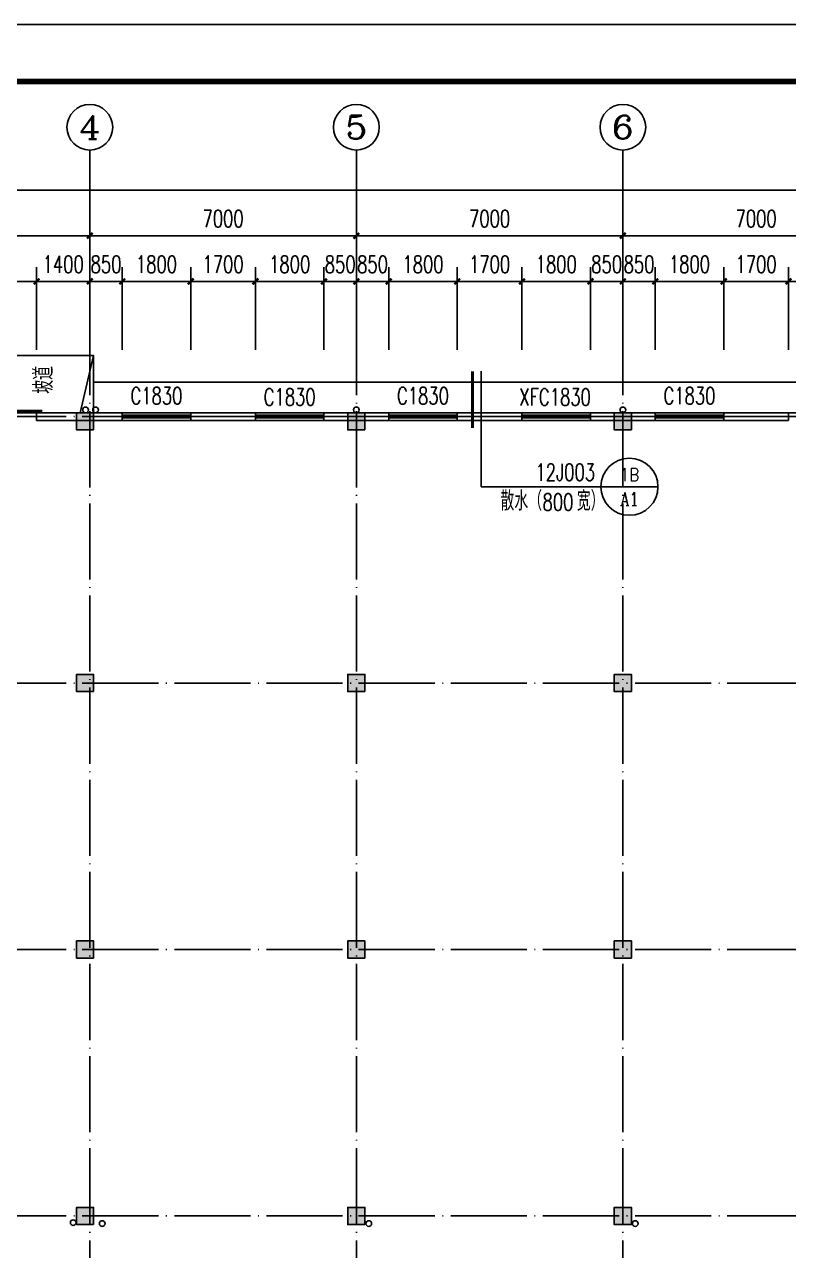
# Model space of a CAD drawing. Extents: x -4747 to 1060961, y -766984 to 396631.
# Drawn here: x 497830 to 517895, y 13431 to 45636 of the extents above; entities that cross this region are included whole.
import ezdxf
from ezdxf.enums import TextEntityAlignment as Align

# ---------------------------------------------------------------- set-up
doc = ezdxf.new("R2010")
doc.units = 0
doc.header["$LTSCALE"] = 1000
doc.header["$MEASUREMENT"] = 0
doc.linetypes.add('DOTE', pattern=[2.42, 2, -0.2, 0.02, -0.2])
doc.layers.get('0').update_dxf_attribs({"linetype": 'CONTINUOUS'})
doc.layers.get('DEFPOINTS').update_dxf_attribs({"linetype": 'CONTINUOUS'})
for name, color, linetype in [('AXIS', 3, 'CONTINUOUS'), ('AXIS_TEXT', 7, 'CONTINUOUS'), ('DIM_IDEN', 3, 'CONTINUOUS'), ('DIM_SYMB', 3, 'CONTINUOUS'), ('DOTE', 1, 'DOTE'), ('PUB_DIM', 3, 'CONTINUOUS'), ('PUB_TEXT', 7, 'CONTINUOUS'), ('PUB_TITLE', 4, 'CONTINUOUS'), ('WALL', 6, 'CONTINUOUS'), ('WINDOW', 4, 'CONTINUOUS'), ('WINDOW_TEXT', 7, 'CONTINUOUS'), ('剖面填充', 147, 'CONTINUOUS'), ('屋面', 4, 'CONTINUOUS'), ('散水', 2, 'CONTINUOUS'), ('柱', 2, 'CONTINUOUS'), ('柱涂实', 54, 'CONTINUOUS'), ('立面轮廓线', 3, 'CONTINUOUS'), ('雨水管', 2, 'CONTINUOUS'), ('面积计算', 7, 'CONTINUOUS')]:
    doc.layers.add(name, color=color, linetype=linetype)
doc.styles.add('_TCH_AXIS', font='COMPLEX', dxfattribs={"bigfont": 'GBCBIG'})
doc.styles.add('_TCH_DIM', font='SIMPLEX', dxfattribs={"bigfont": 'GBCBIG'})
doc.styles.add('_TCH_LABEL', font='COMPLEX', dxfattribs={"bigfont": 'GBCBIG'})
doc.styles.add('_TCH_WINDOW', font='SIMPLEX', dxfattribs={"height": 3.5, "bigfont": 'GBCBIG'})
doc.styles.add('COMPLEX', font='complex_.ttf')
doc.styles.add('DIM_FONT', font='SIMPLEX', dxfattribs={"width": 0.7, "bigfont": 'GBCBIG'})
doc.dimstyles.new('DIMN150', dxfattribs={"dimscale": 1.5, "dimtxt": 300, "dimasz": 100, "dimexe": 250, "dimexo": 300, "dimgap": 150, "dimtad": 1, "dimdec": 0, "dimzin": 0, "dimtxsty": 'DIM_FONT', "dimblk": 'ARCHTICK', "dimcen": 0.09, "dimclrt": 7, "dimazin": 3, "dimtfac": 1, "dimtdec": 0, "dimtix": 1, "dimtmove": 0, "dimatfit": 3, "dimtolj": 1, "dimtzin": 0})

# ---------------------------------------------------------------- blocks, each defined once
blk = doc.blocks.new('A$C22EA1380')
at = {"layer": '柱涂实'}
for points in [[(21200, 41750), (21200, 42200), (20750, 42200), (20750, 41750)], [(28325, 41750), (28325, 42200), (27875, 42200), (27875, 41750)], [(35325, 41750), (35325, 42200), (34875, 42200), (34875, 41750)], [(21200, 34875), (21200, 35325), (20750, 35325), (20750, 34875)], [(28325, 34875), (28325, 35325), (27875, 35325), (27875, 34875)], [(35325, 34875), (35325, 35325), (34875, 35325), (34875, 34875)], [(21200, 27875), (21200, 28325), (20750, 28325), (20750, 27875)], [(28325, 27875), (28325, 28325), (27875, 28325), (27875, 27875)], [(35325, 27875), (35325, 28325), (34875, 28325), (34875, 27875)], [(21200, 20875), (21200, 21325), (20750, 21325), (20750, 20875)], [(28325, 20875), (28325, 21325), (27875, 21325), (27875, 20875)], [(35325, 20875), (35325, 21325), (34875, 21325), (34875, 20875)]]:
    blk.add_hatch(color=256, dxfattribs=at).paths.add_polyline_path(points)
at = {"layer": '柱'}
for points in [[(21200, 41750), (21200, 42200), (20750, 42200), (20750, 41750)], [(28325, 41750), (28325, 42200), (27875, 42200), (27875, 41750)], [(35325, 41750), (35325, 42200), (34875, 42200), (34875, 41750)], [(21200, 34875), (21200, 35325), (20750, 35325), (20750, 34875)], [(28325, 34875), (28325, 35325), (27875, 35325), (27875, 34875)], [(35325, 34875), (35325, 35325), (34875, 35325), (34875, 34875)], [(21200, 27875), (21200, 28325), (20750, 28325), (20750, 27875)], [(28325, 27875), (28325, 28325), (27875, 28325), (27875, 27875)], [(35325, 27875), (35325, 28325), (34875, 28325), (34875, 27875)], [(21200, 20875), (21200, 21325), (20750, 21325), (20750, 20875)], [(28325, 20875), (28325, 21325), (27875, 21325), (27875, 20875)], [(35325, 20875), (35325, 21325), (34875, 21325), (34875, 20875)]]:
    blk.add_lwpolyline(points, close=True, dxfattribs=at)
at = {"layer": '柱涂实', "linetype": 'CONTINUOUS'}
for points in [[(21200, 41750), (21200, 42200), (20750, 42200), (20750, 41750)], [(28325, 41750), (28325, 42200), (27875, 42200), (27875, 41750)], [(35325, 41750), (35325, 42200), (34875, 42200), (34875, 41750)], [(21200, 34875), (21200, 35325), (20750, 35325), (20750, 34875)], [(28325, 34875), (28325, 35325), (27875, 35325), (27875, 34875)], [(35325, 34875), (35325, 35325), (34875, 35325), (34875, 34875)], [(21200, 27875), (21200, 28325), (20750, 28325), (20750, 27875)], [(28325, 27875), (28325, 28325), (27875, 28325), (27875, 27875)], [(35325, 27875), (35325, 28325), (34875, 28325), (34875, 27875)], [(21200, 20875), (21200, 21325), (20750, 21325), (20750, 20875)], [(28325, 20875), (28325, 21325), (27875, 21325), (27875, 20875)], [(35325, 20875), (35325, 21325), (34875, 21325), (34875, 20875)]]:
    blk.add_lwpolyline(points, close=True, dxfattribs=at)
blk = doc.blocks.new('_ARCHTICK')
at = {"color": 0, "linetype": 'BYBLOCK', "const_width": 0.4}
blk.add_lwpolyline([(-0.5, -0.5), (0.5, 0.5)], dxfattribs=at)
blk = doc.blocks.new('*D1374')
at = {"layer": 'DEFPOINTS', "color": 0}
for p in [(498145, 38887), (493945, 36637), (498145, 36637)]:
    blk.add_point(p, dxfattribs=at)
at = {"layer": 'PUB_DIM', "color": 0}
for p, q in [((493945, 37087), (493945, 39262)), ((498145, 37087), (498145, 39262)), ((493945, 38887), (498145, 38887))]:
    blk.add_line(p, q, dxfattribs=at)
at = {"layer": 'PUB_DIM', "color": 0, "xscale": 150, "yscale": 150, "zscale": 150, "rotation": 180}
blk.add_blockref('_ARCHTICK', (493945, 38887), dxfattribs=at)
at = {"layer": 'PUB_DIM', "color": 0, "xscale": 150, "yscale": 150, "zscale": 150}
blk.add_blockref('_ARCHTICK', (498145, 38887), dxfattribs=at)
at = {"layer": 'PUB_DIM', "color": 7, "insert": (496045, 39337), "char_height": 450, "attachment_point": 5, "style": 'DIM_FONT'}
blk.add_mtext('\\A1;4200', dxfattribs=at)
blk = doc.blocks.new('*D1375')
at = {"layer": 'DEFPOINTS', "color": 0}
for p in [(499545, 38887), (498145, 36637), (499545, 36637)]:
    blk.add_point(p, dxfattribs=at)
at = {"layer": 'PUB_DIM', "color": 0}
for p, q in [((498145, 37087), (498145, 39262)), ((499545, 37087), (499545, 39262)), ((498145, 38887), (497995, 38887)), ((498145, 38887), (499545, 38887)), ((499545, 38887), (499695, 38887))]:
    blk.add_line(p, q, dxfattribs=at)
at = {"layer": 'PUB_DIM', "color": 0, "xscale": 150, "yscale": 150, "zscale": 150}
blk.add_blockref('_ARCHTICK', (498145, 38887), dxfattribs=at)
at = {"layer": 'PUB_DIM', "color": 0, "xscale": 150, "yscale": 150, "zscale": 150, "rotation": 180}
blk.add_blockref('_ARCHTICK', (499545, 38887), dxfattribs=at)
at = {"layer": 'PUB_DIM', "color": 7, "insert": (498845, 39337), "char_height": 450, "attachment_point": 5, "style": 'DIM_FONT'}
blk.add_mtext('\\A1;1400', dxfattribs=at)
blk = doc.blocks.new('*D1376')
at = {"layer": 'DEFPOINTS', "color": 0}
for p in [(500395, 38887), (499545, 36637), (500395, 36637)]:
    blk.add_point(p, dxfattribs=at)
at = {"layer": 'PUB_DIM', "color": 0}
for p, q in [((499545, 37087), (499545, 39262)), ((500395, 37087), (500395, 39262)), ((499545, 38887), (499395, 38887)), ((499545, 38887), (500395, 38887)), ((500395, 38887), (500545, 38887))]:
    blk.add_line(p, q, dxfattribs=at)
at = {"layer": 'PUB_DIM', "color": 0, "xscale": 150, "yscale": 150, "zscale": 150}
blk.add_blockref('_ARCHTICK', (499545, 38887), dxfattribs=at)
at = {"layer": 'PUB_DIM', "color": 0, "xscale": 150, "yscale": 150, "zscale": 150, "rotation": 180}
blk.add_blockref('_ARCHTICK', (500395, 38887), dxfattribs=at)
at = {"layer": 'PUB_DIM', "color": 7, "insert": (499970, 39337), "char_height": 450, "attachment_point": 5, "style": 'DIM_FONT'}
blk.add_mtext('\\A1;850', dxfattribs=at)
blk = doc.blocks.new('*D1377')
at = {"layer": 'DEFPOINTS', "color": 0}
for p in [(502195, 38887), (500395, 36637), (502195, 36637)]:
    blk.add_point(p, dxfattribs=at)
at = {"layer": 'PUB_DIM', "color": 0}
for p, q in [((500395, 37087), (500395, 39262)), ((502195, 37087), (502195, 39262)), ((500395, 38887), (502195, 38887))]:
    blk.add_line(p, q, dxfattribs=at)
at = {"layer": 'PUB_DIM', "color": 0, "xscale": 150, "yscale": 150, "zscale": 150, "rotation": 180}
blk.add_blockref('_ARCHTICK', (500395, 38887), dxfattribs=at)
at = {"layer": 'PUB_DIM', "color": 0, "xscale": 150, "yscale": 150, "zscale": 150}
blk.add_blockref('_ARCHTICK', (502195, 38887), dxfattribs=at)
at = {"layer": 'PUB_DIM', "color": 7, "insert": (501295, 39337), "char_height": 450, "attachment_point": 5, "style": 'DIM_FONT'}
blk.add_mtext('\\A1;1800', dxfattribs=at)
blk = doc.blocks.new('*D1378')
at = {"layer": 'DEFPOINTS', "color": 0}
for p in [(503895, 38887), (502195, 36637), (503895, 36637)]:
    blk.add_point(p, dxfattribs=at)
at = {"layer": 'PUB_DIM', "color": 0}
for p, q in [((502195, 37087), (502195, 39262)), ((503895, 37087), (503895, 39262)), ((502195, 38887), (503895, 38887))]:
    blk.add_line(p, q, dxfattribs=at)
at = {"layer": 'PUB_DIM', "color": 0, "xscale": 150, "yscale": 150, "zscale": 150, "rotation": 180}
blk.add_blockref('_ARCHTICK', (502195, 38887), dxfattribs=at)
at = {"layer": 'PUB_DIM', "color": 0, "xscale": 150, "yscale": 150, "zscale": 150}
blk.add_blockref('_ARCHTICK', (503895, 38887), dxfattribs=at)
at = {"layer": 'PUB_DIM', "color": 7, "insert": (503045, 39337), "char_height": 450, "attachment_point": 5, "style": 'DIM_FONT'}
blk.add_mtext('\\A1;1700', dxfattribs=at)
blk = doc.blocks.new('*D1379')
at = {"layer": 'DEFPOINTS', "color": 0}
for p in [(505695, 38887), (503895, 36637), (505695, 36637)]:
    blk.add_point(p, dxfattribs=at)
at = {"layer": 'PUB_DIM', "color": 0}
for p, q in [((503895, 37087), (503895, 39262)), ((505695, 37087), (505695, 39262)), ((503895, 38887), (505695, 38887))]:
    blk.add_line(p, q, dxfattribs=at)
at = {"layer": 'PUB_DIM', "color": 0, "xscale": 150, "yscale": 150, "zscale": 150, "rotation": 180}
blk.add_blockref('_ARCHTICK', (503895, 38887), dxfattribs=at)
at = {"layer": 'PUB_DIM', "color": 0, "xscale": 150, "yscale": 150, "zscale": 150}
blk.add_blockref('_ARCHTICK', (505695, 38887), dxfattribs=at)
at = {"layer": 'PUB_DIM', "color": 7, "insert": (504795, 39337), "char_height": 450, "attachment_point": 5, "style": 'DIM_FONT'}
blk.add_mtext('\\A1;1800', dxfattribs=at)
blk = doc.blocks.new('*D1380')
at = {"layer": 'DEFPOINTS', "color": 0}
for p in [(506545, 38887), (505695, 36637), (506545, 36637)]:
    blk.add_point(p, dxfattribs=at)
at = {"layer": 'PUB_DIM', "color": 0}
for p, q in [((505695, 37087), (505695, 39262)), ((506545, 37087), (506545, 39262)), ((505695, 38887), (505545, 38887)), ((505695, 38887), (506545, 38887)), ((506545, 38887), (506695, 38887))]:
    blk.add_line(p, q, dxfattribs=at)
at = {"layer": 'PUB_DIM', "color": 0, "xscale": 150, "yscale": 150, "zscale": 150}
blk.add_blockref('_ARCHTICK', (505695, 38887), dxfattribs=at)
at = {"layer": 'PUB_DIM', "color": 0, "xscale": 150, "yscale": 150, "zscale": 150, "rotation": 180}
blk.add_blockref('_ARCHTICK', (506545, 38887), dxfattribs=at)
at = {"layer": 'PUB_DIM', "color": 7, "insert": (506120, 39337), "char_height": 450, "attachment_point": 5, "style": 'DIM_FONT'}
blk.add_mtext('\\A1;850', dxfattribs=at)
blk = doc.blocks.new('*D1381')
at = {"layer": 'DEFPOINTS', "color": 0}
for p in [(507395, 38887), (506545, 36637), (507395, 36637)]:
    blk.add_point(p, dxfattribs=at)
at = {"layer": 'PUB_DIM', "color": 0}
for p, q in [((506545, 37087), (506545, 39262)), ((507395, 37087), (507395, 39262)), ((506545, 38887), (506395, 38887)), ((506545, 38887), (507395, 38887)), ((507395, 38887), (507545, 38887))]:
    blk.add_line(p, q, dxfattribs=at)
at = {"layer": 'PUB_DIM', "color": 0, "xscale": 150, "yscale": 150, "zscale": 150}
blk.add_blockref('_ARCHTICK', (506545, 38887), dxfattribs=at)
at = {"layer": 'PUB_DIM', "color": 0, "xscale": 150, "yscale": 150, "zscale": 150, "rotation": 180}
blk.add_blockref('_ARCHTICK', (507395, 38887), dxfattribs=at)
at = {"layer": 'PUB_DIM', "color": 7, "insert": (506970, 39337), "char_height": 450, "attachment_point": 5, "style": 'DIM_FONT'}
blk.add_mtext('\\A1;850', dxfattribs=at)
blk = doc.blocks.new('*D1382')
at = {"layer": 'DEFPOINTS', "color": 0}
for p in [(509195, 38887), (507395, 36637), (509195, 36637)]:
    blk.add_point(p, dxfattribs=at)
at = {"layer": 'PUB_DIM', "color": 0}
for p, q in [((507395, 37087), (507395, 39262)), ((509195, 37087), (509195, 39262)), ((507395, 38887), (509195, 38887))]:
    blk.add_line(p, q, dxfattribs=at)
at = {"layer": 'PUB_DIM', "color": 0, "xscale": 150, "yscale": 150, "zscale": 150, "rotation": 180}
blk.add_blockref('_ARCHTICK', (507395, 38887), dxfattribs=at)
at = {"layer": 'PUB_DIM', "color": 0, "xscale": 150, "yscale": 150, "zscale": 150}
blk.add_blockref('_ARCHTICK', (509195, 38887), dxfattribs=at)
at = {"layer": 'PUB_DIM', "color": 7, "insert": (508295, 39337), "char_height": 450, "attachment_point": 5, "style": 'DIM_FONT'}
blk.add_mtext('\\A1;1800', dxfattribs=at)
blk = doc.blocks.new('*D1383')
at = {"layer": 'DEFPOINTS', "color": 0}
for p in [(510895, 38887), (509195, 36637), (510895, 36637)]:
    blk.add_point(p, dxfattribs=at)
at = {"layer": 'PUB_DIM', "color": 0}
for p, q in [((509195, 37087), (509195, 39262)), ((510895, 37087), (510895, 39262)), ((509195, 38887), (510895, 38887))]:
    blk.add_line(p, q, dxfattribs=at)
at = {"layer": 'PUB_DIM', "color": 0, "xscale": 150, "yscale": 150, "zscale": 150, "rotation": 180}
blk.add_blockref('_ARCHTICK', (509195, 38887), dxfattribs=at)
at = {"layer": 'PUB_DIM', "color": 0, "xscale": 150, "yscale": 150, "zscale": 150}
blk.add_blockref('_ARCHTICK', (510895, 38887), dxfattribs=at)
at = {"layer": 'PUB_DIM', "color": 7, "insert": (510045, 39337), "char_height": 450, "attachment_point": 5, "style": 'DIM_FONT'}
blk.add_mtext('\\A1;1700', dxfattribs=at)
blk = doc.blocks.new('*D1384')
at = {"layer": 'DEFPOINTS', "color": 0}
for p in [(512695, 38887), (510895, 36637), (512695, 36637)]:
    blk.add_point(p, dxfattribs=at)
at = {"layer": 'PUB_DIM', "color": 0}
for p, q in [((510895, 37087), (510895, 39262)), ((512695, 37087), (512695, 39262)), ((510895, 38887), (512695, 38887))]:
    blk.add_line(p, q, dxfattribs=at)
at = {"layer": 'PUB_DIM', "color": 0, "xscale": 150, "yscale": 150, "zscale": 150, "rotation": 180}
blk.add_blockref('_ARCHTICK', (510895, 38887), dxfattribs=at)
at = {"layer": 'PUB_DIM', "color": 0, "xscale": 150, "yscale": 150, "zscale": 150}
blk.add_blockref('_ARCHTICK', (512695, 38887), dxfattribs=at)
at = {"layer": 'PUB_DIM', "color": 7, "insert": (511795, 39337), "char_height": 450, "attachment_point": 5, "style": 'DIM_FONT'}
blk.add_mtext('\\A1;1800', dxfattribs=at)
blk = doc.blocks.new('*D1385')
at = {"layer": 'DEFPOINTS', "color": 0}
for p in [(513545, 38887), (512695, 36637), (513545, 36637)]:
    blk.add_point(p, dxfattribs=at)
at = {"layer": 'PUB_DIM', "color": 0}
for p, q in [((512695, 37087), (512695, 39262)), ((513545, 37087), (513545, 39262)), ((512695, 38887), (512545, 38887)), ((512695, 38887), (513545, 38887)), ((513545, 38887), (513695, 38887))]:
    blk.add_line(p, q, dxfattribs=at)
at = {"layer": 'PUB_DIM', "color": 0, "xscale": 150, "yscale": 150, "zscale": 150}
blk.add_blockref('_ARCHTICK', (512695, 38887), dxfattribs=at)
at = {"layer": 'PUB_DIM', "color": 0, "xscale": 150, "yscale": 150, "zscale": 150, "rotation": 180}
blk.add_blockref('_ARCHTICK', (513545, 38887), dxfattribs=at)
at = {"layer": 'PUB_DIM', "color": 7, "insert": (513120, 39337), "char_height": 450, "attachment_point": 5, "style": 'DIM_FONT'}
blk.add_mtext('\\A1;850', dxfattribs=at)
blk = doc.blocks.new('*D1386')
at = {"layer": 'DEFPOINTS', "color": 0}
for p in [(514395, 38887), (513545, 36637), (514395, 36637)]:
    blk.add_point(p, dxfattribs=at)
at = {"layer": 'PUB_DIM', "color": 0}
for p, q in [((513545, 37087), (513545, 39262)), ((514395, 37087), (514395, 39262)), ((513545, 38887), (513395, 38887)), ((513545, 38887), (514395, 38887)), ((514395, 38887), (514545, 38887))]:
    blk.add_line(p, q, dxfattribs=at)
at = {"layer": 'PUB_DIM', "color": 0, "xscale": 150, "yscale": 150, "zscale": 150}
blk.add_blockref('_ARCHTICK', (513545, 38887), dxfattribs=at)
at = {"layer": 'PUB_DIM', "color": 0, "xscale": 150, "yscale": 150, "zscale": 150, "rotation": 180}
blk.add_blockref('_ARCHTICK', (514395, 38887), dxfattribs=at)
at = {"layer": 'PUB_DIM', "color": 7, "insert": (513970, 39337), "char_height": 450, "attachment_point": 5, "style": 'DIM_FONT'}
blk.add_mtext('\\A1;850', dxfattribs=at)
blk = doc.blocks.new('*D1387')
at = {"layer": 'DEFPOINTS', "color": 0}
for p in [(516195, 38887), (514395, 36637), (516195, 36637)]:
    blk.add_point(p, dxfattribs=at)
at = {"layer": 'PUB_DIM', "color": 0}
for p, q in [((514395, 37087), (514395, 39262)), ((516195, 37087), (516195, 39262)), ((514395, 38887), (516195, 38887))]:
    blk.add_line(p, q, dxfattribs=at)
at = {"layer": 'PUB_DIM', "color": 0, "xscale": 150, "yscale": 150, "zscale": 150, "rotation": 180}
blk.add_blockref('_ARCHTICK', (514395, 38887), dxfattribs=at)
at = {"layer": 'PUB_DIM', "color": 0, "xscale": 150, "yscale": 150, "zscale": 150}
blk.add_blockref('_ARCHTICK', (516195, 38887), dxfattribs=at)
at = {"layer": 'PUB_DIM', "color": 7, "insert": (515295, 39337), "char_height": 450, "attachment_point": 5, "style": 'DIM_FONT'}
blk.add_mtext('\\A1;1800', dxfattribs=at)
blk = doc.blocks.new('*D1388')
at = {"layer": 'DEFPOINTS', "color": 0}
for p in [(517895, 38887), (516195, 36637), (517895, 36637)]:
    blk.add_point(p, dxfattribs=at)
at = {"layer": 'PUB_DIM', "color": 0}
for p, q in [((516195, 37087), (516195, 39262)), ((517895, 37087), (517895, 39262)), ((516195, 38887), (517895, 38887))]:
    blk.add_line(p, q, dxfattribs=at)
at = {"layer": 'PUB_DIM', "color": 0, "xscale": 150, "yscale": 150, "zscale": 150, "rotation": 180}
blk.add_blockref('_ARCHTICK', (516195, 38887), dxfattribs=at)
at = {"layer": 'PUB_DIM', "color": 0, "xscale": 150, "yscale": 150, "zscale": 150}
blk.add_blockref('_ARCHTICK', (517895, 38887), dxfattribs=at)
at = {"layer": 'PUB_DIM', "color": 7, "insert": (517045, 39337), "char_height": 450, "attachment_point": 5, "style": 'DIM_FONT'}
blk.add_mtext('\\A1;1700', dxfattribs=at)
blk = doc.blocks.new('*D1389')
at = {"layer": 'DEFPOINTS', "color": 0}
for p in [(519695, 38887), (517895, 36637), (519695, 36637)]:
    blk.add_point(p, dxfattribs=at)
at = {"layer": 'PUB_DIM', "color": 0}
for p, q in [((517895, 37087), (517895, 39262)), ((519695, 37087), (519695, 39262)), ((517895, 38887), (519695, 38887))]:
    blk.add_line(p, q, dxfattribs=at)
at = {"layer": 'PUB_DIM', "color": 0, "xscale": 150, "yscale": 150, "zscale": 150, "rotation": 180}
blk.add_blockref('_ARCHTICK', (517895, 38887), dxfattribs=at)
at = {"layer": 'PUB_DIM', "color": 0, "xscale": 150, "yscale": 150, "zscale": 150}
blk.add_blockref('_ARCHTICK', (519695, 38887), dxfattribs=at)
at = {"layer": 'PUB_DIM', "color": 7, "insert": (518795, 39337), "char_height": 450, "attachment_point": 5, "style": 'DIM_FONT'}
blk.add_mtext('\\A1;1800', dxfattribs=at)
blk = doc.blocks.new('*D1588')
at = {"layer": 'AXIS', "color": 0}
for p, q in [((492545, 36787), (492545, 40462)), ((499545, 36787), (499545, 40462)), ((492545, 40087), (499545, 40087))]:
    blk.add_line(p, q, dxfattribs=at)
at = {"layer": 'DEFPOINTS', "color": 0}
for p in [(499545, 40087), (492545, 36337), (499545, 36337)]:
    blk.add_point(p, dxfattribs=at)
at = {"layer": 'AXIS', "color": 0, "xscale": 150, "yscale": 150, "zscale": 150, "rotation": 180}
blk.add_blockref('_ARCHTICK', (492545, 40087), dxfattribs=at)
at = {"layer": 'AXIS', "color": 0, "xscale": 150, "yscale": 150, "zscale": 150}
blk.add_blockref('_ARCHTICK', (499545, 40087), dxfattribs=at)
at = {"layer": 'AXIS', "color": 7, "insert": (496045, 40537), "char_height": 450, "attachment_point": 5, "style": 'DIM_FONT'}
blk.add_mtext('\\A1;7000', dxfattribs=at)
blk = doc.blocks.new('*D1589')
at = {"layer": 'AXIS', "color": 0}
for p, q in [((499545, 36787), (499545, 40462)), ((506545, 36787), (506545, 40462)), ((499545, 40087), (506545, 40087))]:
    blk.add_line(p, q, dxfattribs=at)
at = {"layer": 'DEFPOINTS', "color": 0}
for p in [(506545, 40087), (499545, 36337), (506545, 36337)]:
    blk.add_point(p, dxfattribs=at)
at = {"layer": 'AXIS', "color": 0, "xscale": 150, "yscale": 150, "zscale": 150, "rotation": 180}
blk.add_blockref('_ARCHTICK', (499545, 40087), dxfattribs=at)
at = {"layer": 'AXIS', "color": 0, "xscale": 150, "yscale": 150, "zscale": 150}
blk.add_blockref('_ARCHTICK', (506545, 40087), dxfattribs=at)
at = {"layer": 'AXIS', "color": 7, "insert": (503045, 40537), "char_height": 450, "attachment_point": 5, "style": 'DIM_FONT'}
blk.add_mtext('\\A1;7000', dxfattribs=at)
blk = doc.blocks.new('*D1590')
at = {"layer": 'AXIS', "color": 0}
for p, q in [((506545, 36787), (506545, 40462)), ((513545, 36787), (513545, 40462)), ((506545, 40087), (513545, 40087))]:
    blk.add_line(p, q, dxfattribs=at)
at = {"layer": 'DEFPOINTS', "color": 0}
for p in [(513545, 40087), (506545, 36337), (513545, 36337)]:
    blk.add_point(p, dxfattribs=at)
at = {"layer": 'AXIS', "color": 0, "xscale": 150, "yscale": 150, "zscale": 150, "rotation": 180}
blk.add_blockref('_ARCHTICK', (506545, 40087), dxfattribs=at)
at = {"layer": 'AXIS', "color": 0, "xscale": 150, "yscale": 150, "zscale": 150}
blk.add_blockref('_ARCHTICK', (513545, 40087), dxfattribs=at)
at = {"layer": 'AXIS', "color": 7, "insert": (510045, 40537), "char_height": 450, "attachment_point": 5, "style": 'DIM_FONT'}
blk.add_mtext('\\A1;7000', dxfattribs=at)
blk = doc.blocks.new('*D1591')
at = {"layer": 'AXIS', "color": 0}
for p, q in [((513545, 36787), (513545, 40462)), ((520545, 36787), (520545, 40462)), ((513545, 40087), (520545, 40087))]:
    blk.add_line(p, q, dxfattribs=at)
at = {"layer": 'DEFPOINTS', "color": 0}
for p in [(520545, 40087), (513545, 36337), (520545, 36337)]:
    blk.add_point(p, dxfattribs=at)
at = {"layer": 'AXIS', "color": 0, "xscale": 150, "yscale": 150, "zscale": 150, "rotation": 180}
blk.add_blockref('_ARCHTICK', (513545, 40087), dxfattribs=at)
at = {"layer": 'AXIS', "color": 0, "xscale": 150, "yscale": 150, "zscale": 150}
blk.add_blockref('_ARCHTICK', (520545, 40087), dxfattribs=at)
at = {"layer": 'AXIS', "color": 7, "insert": (517045, 40537), "char_height": 450, "attachment_point": 5, "style": 'DIM_FONT'}
blk.add_mtext('\\A1;7000', dxfattribs=at)
blk = doc.blocks.new('*D1602')
at = {"layer": 'AXIS', "color": 0}
for p, q in [((478444.914308, 37087), (478444.914308, 41662)), ((578944.914308, 37087), (578944.914308, 41662)), ((478444.914308, 41287), (578944.914308, 41287))]:
    blk.add_line(p, q, dxfattribs=at)
at = {"layer": 'DEFPOINTS', "color": 0}
for p in [(578944.914308, 41287), (478444.914308, 36637), (578944.914308, 36637)]:
    blk.add_point(p, dxfattribs=at)
at = {"layer": 'AXIS', "color": 0, "xscale": 150, "yscale": 150, "zscale": 150, "rotation": 180}
blk.add_blockref('_ARCHTICK', (478444.914308, 41287), dxfattribs=at)
at = {"layer": 'AXIS', "color": 0, "xscale": 150, "yscale": 150, "zscale": 150}
blk.add_blockref('_ARCHTICK', (578944.914308, 41287), dxfattribs=at)
at = {"layer": 'AXIS', "color": 7, "insert": (528694.914308, 41737), "char_height": 450, "attachment_point": 5, "style": 'DIM_FONT'}
blk.add_mtext('\\A1;100500', dxfattribs=at)
blk = doc.blocks.new('$WINLIB2D$00000001')
at = {"color": 0}
for points in [[(-0.5, 0.5), (-0.5, -0.5)], [(-0.5, 0.5), (0.5, 0.5)], [(0.5, -0.5), (0.5, 0.5)], [(0.5, 0.167), (-0.5, 0.167)], [(0.5, -0.167), (-0.5, -0.167)], [(-0.5, -0.5), (0.5, -0.5)]]:
    blk.add_lwpolyline(points, dxfattribs=at)
blk = doc.blocks.new('_AXISO')
blk.add_circle((0, 0), 0.5)
at = {"layer": 'AXIS_TEXT', "style": 'COMPLEX', "width": 1.041667}
blk.add_attdef('A', text='', height=0.56, dxfattribs=at).set_placement((-0.25, -0.28), (0.25, -0.28), align=Align.FIT)
blk = doc.blocks.new('$DORLIB2D$00000127')
at = {"color": 0, "linetype": 'CONTINUOUS'}
for p, q in [((-0.0333, 0.7949, -93.75), (-0.5333, 0.7949, -93.75)), ((-0.5333, 0.7949, -93.75), (-0.5333, 0.6904, -93.75)), ((-0.0333, 0.7949, -93.75), (-0.0333, 0.6904, -93.75)), ((0.0333, 0.7949, -93.75), (0.0333, 0.6904, -93.75)), ((0.5333, 0.7949, -93.75), (0.0333, 0.7949, -93.75)), ((0.5333, 0.7949, -93.75), (0.5333, 0.6904, -93.75)), ((-0.0333, 0.6904, -93.75), (-0.5333, 0.6904, -93.75)), ((0.5333, 0.6904, -93.75), (0.0333, 0.6904, -93.75)), ((0.5, 0.5, -93.75), (-0.5, 0.5, -93.75))]:
    blk.add_line(p, q, dxfattribs=at)

msp = doc.modelspace()

# ---------------------------------------------------------------- linework, layer by layer
at = {"layer": 'AXIS'}
for p, q in [((499544.9, 36337), (499544.9, 42337)), ((506544.9, 36337), (506544.9, 42337)), ((513544.9, 36337), (513544.9, 42337))]:
    msp.add_line(p, q, dxfattribs=at)
at = {"layer": 'DIM_IDEN'}
for p, q in [((509820, 36528.9), (509820, 33494.2)), ((509820, 33494.2), (512966.4, 33494.2)), ((514466.4, 33494.2), (512966.4, 33494.2))]:
    msp.add_line(p, q, dxfattribs=at)
at = {"layer": 'DIM_IDEN', "const_width": 75}
msp.add_lwpolyline([(509595, 36528.9), (509595, 35035.9)], dxfattribs=at)
at = {"layer": 'DIM_IDEN'}
msp.add_circle((513716.4, 33494.2), 750, dxfattribs=at)
at = {"layer": 'DIM_SYMB'}
msp.add_lwpolyline([(497938.3, 35702.6, 0, 0, 0), (497938.3, 36412.2, 120, 0, 0), (497938.3, 36862.2, 0, 0, 0)], format="xyseb", dxfattribs=at)
at = {"layer": 'DOTE'}
for p, q in [((499544.9, -7663), (499544.9, 36337)), ((506544.9, -7663), (506544.9, 36337)), ((513544.9, -7663), (513544.9, 36337)), ((475144.9, 35337), (579844.9, 35337)), ((475144.9, 28337), (579844.9, 28337)), ((475144.9, 21337), (579844.9, 21337)), ((475144.9, 14337), (579844.9, 14337))]:
    msp.add_line(p, q, dxfattribs=at)
at = {"layer": 'PUB_TITLE'}
msp.add_lwpolyline([(421920.8, -80514.3), (600270.8, -80514.3), (600270.8, 45635.7), (421920.8, 45635.7)], close=True, dxfattribs=at)
at = {"layer": 'PUB_TITLE', "const_width": 150}
msp.add_lwpolyline([(425670.8, -79014.3), (598770.8, -79014.3), (598770.8, 44135.7), (425670.8, 44135.7)], close=True, dxfattribs=at)
at = {"layer": 'WALL'}
for p, q in [((500394.9, 35437), (498144.9, 35437)), ((498144.9, 35437), (498144.9, 35237)), ((500394.9, 35237), (500394.9, 35437)), ((503894.9, 35437), (502194.9, 35437)), ((502194.9, 35437), (502194.9, 35237)), ((503894.9, 35237), (503894.9, 35437)), ((507394.9, 35437), (505694.9, 35437)), ((505694.9, 35437), (505694.9, 35237)), ((507394.9, 35237), (507394.9, 35437)), ((510894.9, 35437), (509194.9, 35437)), ((509194.9, 35437), (509194.9, 35237)), ((510894.9, 35237), (510894.9, 35437)), ((514394.9, 35437), (512694.9, 35437)), ((512694.9, 35437), (512694.9, 35237)), ((514394.9, 35237), (514394.9, 35437)), ((517894.9, 35437), (516194.9, 35437)), ((516194.9, 35437), (516194.9, 35237)), ((517894.9, 35237), (517894.9, 35437)), ((498144.9, 35237), (500394.9, 35237)), ((502194.9, 35237), (503894.9, 35237)), ((505694.9, 35237), (507394.9, 35237)), ((509194.9, 35237), (510894.9, 35237)), ((512694.9, 35237), (514394.9, 35237)), ((516194.9, 35237), (517894.9, 35237))]:
    msp.add_line(p, q, dxfattribs=at)
at = {"layer": '剖面填充'}
msp.add_lwpolyline([(576944.9, -6763), (478444.9, -6763), (478444.9, 35437), (576944.9, 35437)], close=True, dxfattribs=at)
at = {"layer": '屋面'}
for points in [[(527644.9, 35437), (499644.9, 35437)], [(527644.9, 35337), (499644.9, 35337)]]:
    msp.add_lwpolyline(points, dxfattribs=at)
at = {"layer": '散水'}
for points in [[(492444.9, 35437), (492444.9, 36937), (499644.9, 36937), (499644.9, 35437)], [(499644.9, 36937), (499294.9, 35437)], [(541744.9, 36237), (499644.9, 36237)]]:
    msp.add_lwpolyline(points, dxfattribs=at)
at = {"layer": '立面轮廓线'}
msp.add_lwpolyline([(478444.9, -6763), (576944.9, -6763), (576944.9, 35437), (478444.9, 35437), (478444.9, -6763)], dxfattribs=at)
at = {"layer": '雨水管'}
for centre in [(499433, 35512), (499694.9, 35512), (499694.9, 35512), (506544.9, 35512), (506544.9, 35512), (513544.9, 35512), (513544.9, 35512), (499108, 14162), (499869.9, 14137), (506869.9, 14137), (513869.9, 14137)]:
    msp.add_circle(centre, 75, dxfattribs=at)

# ---------------------------------------------------------------- block references
at = {"layer": 'AXIS'}
ref = msp.add_blockref('_AXISO', (499544.9, 42937), dxfattribs=dict(at, xscale=1200, yscale=1200, zscale=1200))
ref.add_attrib('A', '4', dxfattribs={"layer": 'AXIS_TEXT', "height": 618, "style": '_TCH_AXIS', "width": 1.208068}).set_placement((499260.5, 42628), (499829.4, 42628), align=Align.FIT)
ref = msp.add_blockref('_AXISO', (506544.9, 42937), dxfattribs=dict(at, xscale=1200, yscale=1200, zscale=1200))
ref.add_attrib('A', '5', dxfattribs={"layer": 'AXIS_TEXT', "height": 612, "style": '_TCH_AXIS', "width": 1.410273}).set_placement((506257.2, 42631), (506832.6, 42631), align=Align.FIT)
ref = msp.add_blockref('_AXISO', (513544.9, 42937), dxfattribs=dict(at, xscale=1200, yscale=1200, zscale=1200))
ref.add_attrib('A', '6', dxfattribs={"layer": 'AXIS_TEXT', "height": 612, "style": '_TCH_AXIS', "width": 1.410273}).set_placement((513257.2, 42631), (513832.6, 42631), align=Align.FIT)
at = {"layer": 'WINDOW'}
ref = msp.add_blockref('$WINLIB2D$00000001', (501294.9, 35337), dxfattribs=dict(at, xscale=1800, yscale=-200, zscale=1800))
ref.add_attrib('A', 'C1830', (500612.4, 35658.7), dxfattribs={"layer": 'WINDOW_TEXT', "height": 446.25, "style": '_TCH_WINDOW', "width": 0.705882})
ref = msp.add_blockref('$WINLIB2D$00000001', (504794.9, 35337), dxfattribs=dict(at, xscale=1800, yscale=-200, zscale=1800))
ref.add_attrib('A', 'C1830', (504112.4, 35626.4), dxfattribs={"layer": 'WINDOW_TEXT', "height": 446.25, "style": '_TCH_WINDOW', "width": 0.705882})
ref = msp.add_blockref('$WINLIB2D$00000001', (508294.9, 35337), dxfattribs=dict(at, xscale=1800, yscale=-200, zscale=1800))
ref.add_attrib('A', 'C1830', (507612.4, 35658.7), dxfattribs={"layer": 'WINDOW_TEXT', "height": 446.25, "style": '_TCH_WINDOW', "width": 0.705882})
ref = msp.add_blockref('$WINLIB2D$00000001', (511794.9, 35337), dxfattribs=dict(at, xscale=1800, yscale=-200, zscale=1800))
ref.add_attrib('A', 'XFC1830', (510827.4, 35626.4), dxfattribs={"layer": 'WINDOW_TEXT', "height": 446.25, "style": '_TCH_WINDOW', "width": 0.705882})
ref = msp.add_blockref('$WINLIB2D$00000001', (515294.9, 35337), dxfattribs=dict(at, xscale=1800, yscale=-200, zscale=1800))
ref.add_attrib('A', 'C1830', (514612.4, 35658.7), dxfattribs={"layer": 'WINDOW_TEXT', "height": 446.25, "style": '_TCH_WINDOW', "width": 0.705882})
ref = msp.add_blockref('$DORLIB2D$00000127', (496044.9, 35337), dxfattribs=dict(at, xscale=4200, yscale=200, zscale=4200))
ref.add_attrib('A', 'TLM4242', (495047.4, 35557), dxfattribs={"layer": 'WINDOW_TEXT', "height": 446.25, "style": '_TCH_WINDOW', "width": 0.705882})
at = {"layer": '面积计算'}
msp.add_blockref('A$C22EA1380', (478444.9, -6763), dxfattribs=at)

# ---------------------------------------------------------------- texts
at = {"layer": 'PUB_TEXT', "style": '_TCH_DIM'}
msp.add_text('坡道', height=506.38, rotation=90, dxfattribs=at).set_placement((498581, 35936.1))
at = {"layer": 'PUB_TEXT', "style": '_TCH_LABEL', "width": 0.705882}
for s, p in [('12J003', (511248.9, 33651.7)), ('800', (511435.8, 32867.6))]:
    msp.add_text(s, height=446.25, dxfattribs=at).set_placement(p)
at = {"layer": 'PUB_TEXT', "style": '_TCH_LABEL'}
for s, height, p, p2 in [('1B', 336.3, (513460.1, 33641.7), (513972.6, 33641.7)), ('A1', 343.1, (513471.3, 33004.8), (513961.4, 33004.8))]:
    msp.add_text(s, height=height, dxfattribs=at).set_placement(p, p2, align=Align.FIT)
for s, p in [('散水（', (510329.9, 32867.6)), ('宽）', (512335.8, 32867.6))]:
    msp.add_text(s, height=506.38, dxfattribs=at).set_placement(p)

# ---------------------------------------------------------------- dimensions: what is measured, and where the dimension line sits
at = {"layer": 'AXIS'}
for p1, p2, distance, picture, middle in [((478444.9, 36637), (578944.9, 36637), 4650, '*D1602', (528694.9, 41737)), ((492544.9, 36337), (499544.9, 36337), 3750, '*D1588', (496044.9, 40537)), ((499544.9, 36337), (506544.9, 36337), 3750, '*D1589', (503044.9, 40537)), ((506544.9, 36337), (513544.9, 36337), 3750, '*D1590', (510044.9, 40537)), ((513544.9, 36337), (520544.9, 36337), 3750, '*D1591', (517044.9, 40537))]:
    dim = msp.add_aligned_dim(p1=p1, p2=p2, distance=distance, dimstyle='DIMN150', dxfattribs=at)
    dim.commit()
    dim.dimension.update_dxf_attribs({"geometry": picture, "text_midpoint": middle})
at = {"layer": 'PUB_DIM'}
for p1, p2, picture, middle in [((493944.9, 36637), (498144.9, 36637), '*D1374', (496044.9, 39337)), ((498144.9, 36637), (499544.9, 36637), '*D1375', (498844.9, 39337)), ((499544.9, 36637), (500394.9, 36637), '*D1376', (499969.9, 39337)), ((500394.9, 36637), (502194.9, 36637), '*D1377', (501294.9, 39337)), ((502194.9, 36637), (503894.9, 36637), '*D1378', (503044.9, 39337)), ((503894.9, 36637), (505694.9, 36637), '*D1379', (504794.9, 39337)), ((505694.9, 36637), (506544.9, 36637), '*D1380', (506119.9, 39337)), ((506544.9, 36637), (507394.9, 36637), '*D1381', (506969.9, 39337)), ((507394.9, 36637), (509194.9, 36637), '*D1382', (508294.9, 39337)), ((509194.9, 36637), (510894.9, 36637), '*D1383', (510044.9, 39337)), ((510894.9, 36637), (512694.9, 36637), '*D1384', (511794.9, 39337)), ((512694.9, 36637), (513544.9, 36637), '*D1385', (513119.9, 39337)), ((513544.9, 36637), (514394.9, 36637), '*D1386', (513969.9, 39337)), ((514394.9, 36637), (516194.9, 36637), '*D1387', (515294.9, 39337)), ((516194.9, 36637), (517894.9, 36637), '*D1388', (517044.9, 39337)), ((517894.9, 36637), (519694.9, 36637), '*D1389', (518794.9, 39337))]:
    dim = msp.add_aligned_dim(p1=p1, p2=p2, distance=2250, dimstyle='DIMN150', dxfattribs=at)
    dim.commit()
    dim.dimension.update_dxf_attribs({"geometry": picture, "text_midpoint": middle})

doc.saveas('drawing.dxf')
